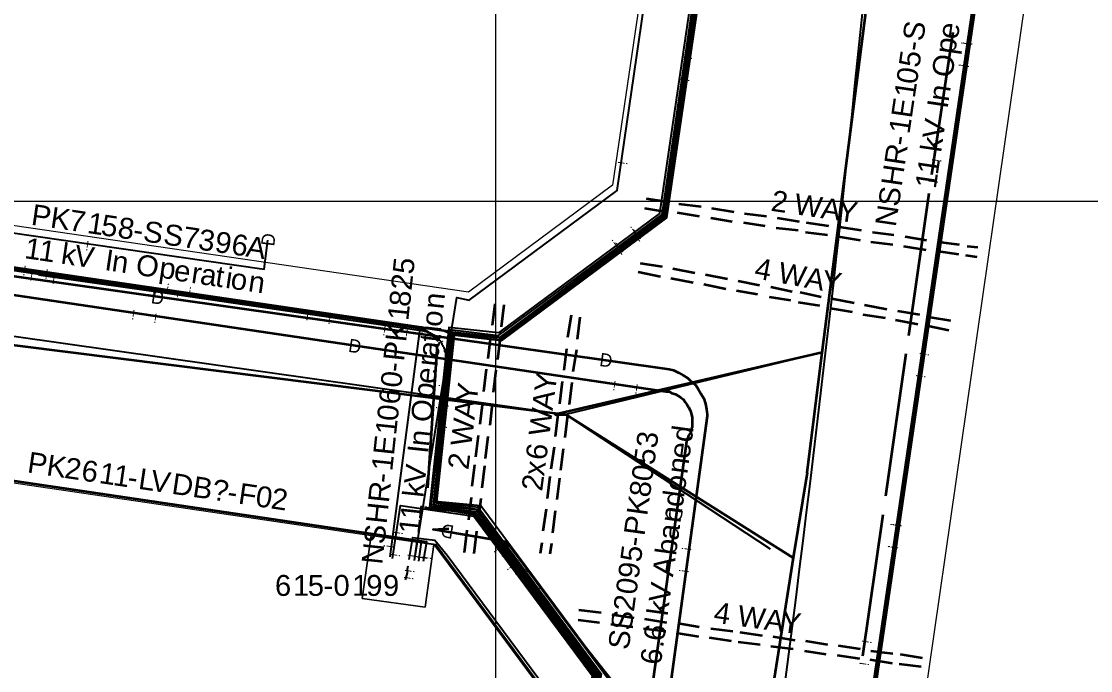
# Model space of a CAD drawing. Header units: inches. Extents: x 0.2 to 23.4, y 0.2 to 16.2.
# Drawn here: x 14.709 to 18.739, y 10.193 to 12.638 of the extents above; entities that cross this region are included whole.
import ezdxf

# ---------------------------------------------------------------- set-up
doc = ezdxf.new("R2010")
doc.units = ezdxf.units.IN
doc.header["$MEASUREMENT"] = 0
doc.layers.add('PDF_Geometry', color=7, linetype='Continuous', true_color=0x4ce600)
doc.layers.add('PDF_Text', color=7, linetype='Continuous')
doc.styles.add('PDF Arial', font='arial.ttf')

msp = doc.modelspace()

# ---------------------------------------------------------------- linework, layer by layer
at = {"layer": 'PDF_Geometry', "lineweight": 25}
for points in [[(17.6539, 15.3912), (17.1406, 11.8982), (16.5172, 11.4349), (16.3439, 11.4549), (16.3006, 11.4715), (15.0972, 11.6449), (12.3604, 12.0515), (11.3637, 12.1981), (11.3237, 12.2015)], [(17.6239, 15.3912), (17.1139, 11.9148), (16.5072, 11.4649), (16.3206, 11.4849), (16.2472, 10.8083), (16.4172, 10.7816), (16.8673, 10.175), (16.8406, 9.9883), (15.6239, 1.7424)], [(15.6272, 1.7424), (16.8473, 9.9883), (16.8706, 10.1783), (16.4206, 10.7849), (16.2539, 10.8116), (16.3239, 11.4782), (16.5072, 11.4549), (17.1239, 11.9115), (17.6339, 15.3912)], [(17.6406, 15.3912), (17.1273, 11.9082), (16.5106, 11.4482), (16.3339, 11.4682), (16.2639, 10.8183), (16.4239, 10.7983), (16.8839, 10.1783), (16.8539, 9.985), (15.6372, 1.7424)], [(17.6439, 15.3912), (17.1339, 11.9048), (16.5139, 11.4449), (16.3372, 11.4615), (16.2706, 10.8249), (16.4272, 10.8016), (16.8873, 10.1816), (16.8606, 9.985), (15.6439, 1.7424)], [(17.6473, 15.3912), (17.1373, 11.9015), (16.5139, 11.4382), (16.3406, 11.4582), (16.2739, 10.8283), (16.4306, 10.8083), (16.8939, 10.1816), (16.8639, 9.985), (15.6472, 1.7424)], [(16.7473, 1.7424), (16.9973, 3.5089), (17.5506, 3.9322), (17.6606, 4.7188), (17.2139, 5.3254), (17.5639, 7.7185), (18.6907, 15.3912)], [(18.694, 15.3912), (17.5706, 7.7185), (17.2173, 5.3254), (17.6673, 4.7188), (17.5573, 3.9288), (17.0039, 3.5055), (16.7506, 1.7424)], [(18.7007, 15.3912), (17.5739, 7.7185), (17.2239, 5.3287), (17.6739, 4.7188), (17.5606, 3.9255), (17.0073, 3.5022), (16.7572, 1.7424)], [(11.3871, 12.4881), (11.3637, 12.2015), (16.3272, 11.4715), (16.2606, 10.8149), (16.4206, 10.7916), (16.8773, 10.1783), (16.8506, 9.9883), (15.6339, 1.7424)], [(12.4138, 12.2748), (12.3804, 12.0415), (15.0972, 11.6382), (16.2072, 11.4749)], [(11.5737, 12.1615), (12.3571, 12.0515), (12.4071, 12.0415), (15.0972, 11.6449), (16.2106, 11.4815), (16.0972, 10.6216)], [(16.2072, 11.4749), (16.2106, 11.4749), (16.2139, 11.4749), (16.2172, 11.4749), (16.2206, 11.4749), (16.2239, 11.4749), (16.2272, 11.4715), (16.2306, 11.4715), (16.2339, 11.4715), (16.2372, 11.4715), (16.2406, 11.4682), (16.2439, 11.4682), (16.2472, 11.4649), (16.2506, 11.4649), (16.2539, 11.4615), (16.2572, 11.4615), (16.2606, 11.4582), (16.2639, 11.4582), (16.2672, 11.4549), (16.2706, 11.4515), (16.2739, 11.4482), (16.2772, 11.4449), (16.2806, 11.4415), (16.2839, 11.4382), (16.2872, 11.4349), (16.2906, 11.4315), (16.2906, 11.4282), (16.2939, 11.4249), (16.2939, 11.4215), (16.2972, 11.4182), (16.2972, 11.4149), (16.3006, 11.4115), (16.3006, 11.4082), (16.3039, 11.4049), (16.3039, 11.4015), (16.3039, 11.3982), (16.3039, 11.3949), (16.3072, 11.3915), (16.3072, 11.3882), (16.3072, 11.3849), (16.3072, 11.3815), (16.3072, 11.3782), (16.3072, 11.3749)], [(16.3072, 11.3749), (16.3072, 11.3649)], [(16.3072, 11.3649), (16.2872, 11.1182), (16.2739, 10.9449), (16.2672, 10.8316), (16.4406, 10.8149), (16.8339, 10.285), (17.1073, 9.9383), (16.7773, 7.4552), (16.5372, 5.7787)], [(16.1072, 10.6149), (16.1372, 10.8149), (16.4139, 10.7749), (16.8606, 10.175), (16.6772, 8.9284), (16.1106, 5.0987), (15.6172, 1.7424)], [(16.1572, 10.5349), (16.1639, 10.5616)]]:
    msp.add_lwpolyline(points, dxfattribs=at)
at = {"layer": 'PDF_Geometry', "color": 7, "lineweight": 18}
for points in [[(16.3939, 11.6182), (12.3804, 12.2048), (12.8504, 15.3912)], [(17.4339, 15.3912), (16.9373, 12.0215), (16.3939, 11.6182)], [(18.6373, 13.7113), (22.1974, 13.1881), (21.6441, 9.3984), (18.0906, 9.9217), (18.6373, 13.7113)], [(16.0272, 10.7016), (15.9939, 10.465), (16.2306, 10.4316), (16.2639, 10.6683), (16.6672, 10.125), (16.4939, 8.9551), (14.2538, 9.0384), (14.5338, 10.9216), (16.0272, 10.7016)], [(16.2639, 10.6683), (16.2306, 10.4316), (15.9939, 10.465), (16.0272, 10.7016), (16.2639, 10.6683)], [(16.2639, 10.6683), (16.2306, 10.4316), (15.9939, 10.465), (16.0272, 10.7016), (16.2639, 10.6683)]]:
    msp.add_lwpolyline(points, dxfattribs=at)
at = {"layer": 'PDF_Geometry', "color": 222, "lineweight": 25, "true_color": 0xe600a9}
for points in [[(16.1906, 10.6083), (16.3506, 11.5982), (16.3972, 11.5882), (16.9539, 12.0015), (17.3939, 15.0179), (17.4506, 15.3912)], [(11.4371, 12.4248), (11.4237, 12.3115), (15.6239, 11.7048), (15.6372, 11.8148)], [(16.2239, 10.6049), (16.2372, 10.6783), (11.3237, 11.4049)], [(16.2072, 10.6049), (16.2172, 10.6783), (11.3237, 11.4015)], [(16.1706, 10.6116), (16.1839, 10.6949), (16.2672, 10.6849), (16.3139, 10.6283), (16.6839, 10.1283), (16.5106, 8.9551), (16.3172, 7.6419), (16.2106, 6.9319), (16.0539, 6.9286)], [(16.1906, 10.6083), (16.2006, 10.6783), (16.2706, 10.6683), (16.6739, 10.125), (16.4006, 8.2751), (16.0706, 8.2885)], [(16.1639, 10.5616), (16.1639, 10.5749), (16.1672, 10.5883)]]:
    msp.add_lwpolyline(points, dxfattribs=at)
at = {"layer": 'PDF_Geometry', "color": 8, "lineweight": 35, "true_color": 0x828282}
for points in [[(17.6706, 10.9382), (17.7273, 11.3915), (18.2406, 15.3912)], [(11.3237, 11.8582), (12.0671, 11.7482), (16.7606, 11.1582)], [(17.7273, 11.3915), (16.7206, 11.1582), (16.7606, 11.1582)], [(16.7606, 11.1582), (17.6173, 10.6183)], [(17.6706, 10.9382), (17.6173, 10.6183), (16.7572, 5.1554), (16.6872, 4.7254), (16.6539, 4.5188)]]:
    msp.add_lwpolyline(points, dxfattribs=at)
at = {"layer": 'PDF_Geometry', "color": 8, "lineweight": 9, "true_color": 0x6e6e6e}
for points in [[(16.4972, 2.3623), (16.4972, 14.7713)], [(11.8704, 11.9615), (22.8041, 11.9615)]]:
    msp.add_lwpolyline(points, dxfattribs=at)
at = {"layer": 'PDF_Geometry', "lineweight": 35}
for points in [[(18.1406, 12.0615), (18.2206, 12.5981)], [(18.054, 11.4549), (18.1306, 11.9915)], [(17.0406, 11.7282), (17.1239, 11.7148)], [(17.0339, 11.6948), (17.1173, 11.6782)], [(17.1639, 11.7082), (17.2473, 11.6915)], [(14.7738, 11.6848), (15.3105, 11.6082)], [(17.1573, 11.6715), (17.2406, 11.6549)], [(17.2806, 11.6482), (17.3639, 11.6315)], [(17.2873, 11.6848), (17.3706, 11.6682)], [(17.4106, 11.6615), (17.4906, 11.6449)], [(17.4039, 11.6249), (17.4839, 11.6115)], [(17.5339, 11.6382), (17.6139, 11.6215)], [(17.6439, 11.6182), (17.7239, 11.6015)], [(15.3805, 11.5982), (15.9172, 11.5249)], [(17.5273, 11.6015), (17.6073, 11.5882)], [(17.6373, 11.5815), (17.7173, 11.5682)], [(17.764, 11.5949), (17.8473, 11.5782)], [(17.8873, 11.5715), (17.9706, 11.5549)], [(16.7806, 11.5315), (16.7672, 11.4482)], [(17.7573, 11.5582), (17.8406, 11.5449)], [(17.8806, 11.5349), (17.964, 11.5215)], [(18.0106, 11.5482), (18.094, 11.5349)], [(15.9839, 11.5149), (16.2006, 11.4849)], [(16.8139, 11.5249), (16.8039, 11.4415)], [(18.004, 11.5149), (18.0873, 11.4982)], [(18.1273, 11.4915), (18.204, 11.4749)], [(18.134, 11.5249), (18.2106, 11.5115)], [(16.2006, 11.4849), (16.2039, 11.4815), (16.2072, 11.4815), (16.2106, 11.4815), (16.2139, 11.4815), (16.2172, 11.4782), (16.2206, 11.4782), (16.2239, 11.4782), (16.2272, 11.4749), (16.2306, 11.4749), (16.2339, 11.4715), (16.2372, 11.4715), (16.2406, 11.4682), (16.2439, 11.4682), (16.2472, 11.4649), (16.2506, 11.4615), (16.2539, 11.4615), (16.2572, 11.4582), (16.2606, 11.4549), (16.2639, 11.4515), (16.2672, 11.4482), (16.2706, 11.4449), (16.2739, 11.4415), (16.2772, 11.4382), (16.2806, 11.4349)], [(16.2406, 10.8816), (16.2772, 11.4215)], [(16.7639, 11.4049), (16.7539, 11.3249)], [(16.8006, 11.4015), (16.7873, 11.3182)], [(17.9673, 10.8516), (18.044, 11.3882)], [(16.7473, 11.2816), (16.7372, 11.1982)], [(16.7839, 11.2782), (16.7739, 11.1949)], [(16.7306, 11.1582), (16.7206, 11.0749)], [(16.7672, 11.1549), (16.7572, 11.0716)], [(16.7172, 11.0349), (16.7039, 10.9516)], [(16.7506, 11.0282), (16.7406, 10.9482)], [(16.7006, 10.9249), (16.6906, 10.8416)], [(16.7372, 10.9182), (16.7272, 10.8383)], [(16.6272, 10.5083), (16.4239, 10.7849), (16.2339, 10.8049), (16.2339, 10.8116)], [(16.6872, 10.8016), (16.6739, 10.7183)], [(16.7206, 10.7949), (16.7106, 10.7116)], [(17.8806, 10.2483), (17.9573, 10.7816)], [(16.6706, 10.6749), (16.6639, 10.6349)], [(16.7072, 10.6716), (16.7006, 10.6316)], [(16.8439, 9.9817), (16.8739, 10.1783), (16.6706, 10.4516)], [(16.8106, 10.4216), (16.8939, 10.4116)], [(16.9339, 10.405), (17.0173, 10.3916)], [(16.8073, 10.385), (16.8873, 10.375)], [(16.9306, 10.3683), (17.0139, 10.3583)], [(17.0573, 10.3883), (17.1406, 10.375)], [(17.1839, 10.3716), (17.2639, 10.3583)], [(17.0539, 10.3516), (17.1373, 10.3416)], [(17.1773, 10.335), (17.2606, 10.3216)], [(17.3006, 10.3183), (17.3839, 10.305)], [(17.3073, 10.3516), (17.3906, 10.3416)], [(17.4173, 10.3383), (17.5006, 10.325)], [(17.5406, 10.3216), (17.6239, 10.3083)], [(17.4106, 10.3016), (17.4939, 10.2916)], [(17.5339, 10.285), (17.6173, 10.275)], [(17.664, 10.305), (17.7473, 10.2916)], [(17.7873, 10.2883), (17.8706, 10.275)], [(17.6606, 10.2683), (17.7406, 10.255)], [(17.784, 10.2516), (17.8673, 10.2383)], [(17.9106, 10.2683), (17.994, 10.2583)], [(18.0206, 10.255), (18.104, 10.2416)], [(17.9073, 10.235), (17.9906, 10.2216)], [(18.0173, 10.2183), (18.1006, 10.2083)]]:
    msp.add_lwpolyline(points, dxfattribs=at)
at = {"layer": 'PDF_Geometry', "color": 1, "lineweight": 35, "true_color": 0xe60000}
for points in [[(11.5704, 12.0715), (11.5304, 12.0748), (17.1373, 11.2449), (17.1506, 11.2449), (17.1606, 11.2382), (17.1739, 11.2349), (17.1839, 11.2282), (17.1939, 11.2216), (17.2039, 11.2149), (17.2106, 11.2049), (17.2173, 11.1949), (17.2239, 11.1849), (17.2306, 11.1716), (17.2339, 11.1616), (17.2373, 11.1482), (17.2373, 11.1382), (17.2373, 11.1249), (17.2373, 11.1116), (17.2339, 11.1016), (17.2306, 11.0882), (17.2239, 11.0782), (17.2206, 11.0682), (17.2173, 11.0649), (17.0773, 10.0717)], [(12.4338, 12.0015), (14.4505, 11.7115), (17.1506, 11.3282), (17.1673, 11.3249), (17.1873, 11.3149), (17.2039, 11.3049), (17.2206, 11.2949), (17.2339, 11.2816), (17.2506, 11.2682), (17.2606, 11.2516), (17.2706, 11.2349), (17.2806, 11.2182), (17.2873, 11.1982), (17.2906, 11.1782), (17.2939, 11.1582), (17.2939, 11.1516), (16.7873, 7.4552), (16.5506, 5.7787)], [(17.0073, 10.0483), (16.5539, 10.6583), (16.5472, 10.6649), (16.5439, 10.6683), (16.5406, 10.6716), (16.5339, 10.6783), (16.2606, 10.7249), (16.3206, 10.7283)]]:
    msp.add_lwpolyline(points, dxfattribs=at)
at = {"layer": 'PDF_Geometry', "color": 211, "lineweight": 35, "true_color": 0xf4b3fc}
for points in [[(17.0639, 11.9715), (17.1473, 11.9582)], [(17.0573, 11.9348), (17.1406, 11.9215)], [(17.1873, 11.9515), (17.2706, 11.9415)], [(17.3106, 11.9348), (17.3939, 11.9215)], [(17.1806, 11.9182), (17.2639, 11.9048)], [(17.3073, 11.8982), (17.3873, 11.8848)], [(17.4339, 11.9148), (17.5173, 11.9048)], [(17.5573, 11.8982), (17.6406, 11.8848)], [(17.4306, 11.8815), (17.5106, 11.8682)], [(17.5539, 11.8615), (17.6373, 11.8515)], [(17.6673, 11.8815), (17.7506, 11.8682)], [(17.7906, 11.8648), (17.874, 11.8515)], [(17.664, 11.8448), (17.7473, 11.8348)], [(17.7873, 11.8282), (17.8706, 11.8148)], [(17.9173, 11.8448), (17.9973, 11.8348)], [(18.0406, 11.8282), (18.1206, 11.8148)], [(17.9106, 11.8082), (17.994, 11.7982)], [(18.034, 11.7915), (18.1173, 11.7782)], [(18.1573, 11.7748), (18.2406, 11.7615)], [(18.164, 11.8082), (18.244, 11.7982)], [(18.274, 11.7915), (18.314, 11.7882)], [(18.2673, 11.7582), (18.3106, 11.7515)], [(16.4939, 11.5749), (16.4839, 11.4949)], [(16.5272, 11.5715), (16.5172, 11.4882)], [(16.4772, 11.4515), (16.4672, 11.3682)], [(16.5139, 11.4482), (16.5039, 11.3649)], [(16.4606, 11.3282), (16.4506, 11.2449)], [(16.4972, 11.3249), (16.4872, 11.2416)], [(16.4472, 11.2049), (16.4372, 11.1216)], [(16.4839, 11.1982), (16.4739, 11.1182)], [(16.4306, 11.0782), (16.4206, 10.9982)], [(16.4672, 11.0749), (16.4572, 10.9916)], [(16.4172, 10.9682), (16.4072, 10.8883)], [(16.4539, 10.9649), (16.4439, 10.8816)], [(16.4039, 10.8449), (16.3939, 10.7616)], [(16.4406, 10.8416), (16.4306, 10.7583)], [(16.3872, 10.7216), (16.3772, 10.6383)], [(16.4239, 10.7183), (16.4139, 10.6349)]]:
    msp.add_lwpolyline(points, dxfattribs=at)
at = {"layer": 'PDF_Geometry', "color": 7, "lineweight": 25}
for points in [[(11.3237, 11.9148), (13.5371, 11.6149), (16.7606, 11.1582)], [(17.7273, 11.3915), (16.7606, 11.1582)], [(16.7606, 11.1582), (17.5306, 10.6516)]]:
    msp.add_lwpolyline(points, dxfattribs=at)
at = {"layer": 'PDF_Geometry', "color": 8, "lineweight": 18, "true_color": 0x828282}
msp.add_lwpolyline([(15.9939, 10.465), (16.0272, 10.7016), (16.2639, 10.6683), (16.2306, 10.4316), (15.9939, 10.465)], dxfattribs=at)
at = {"layer": 'PDF_Geometry', "color": 7, "lineweight": 25}
msp.add_arc((-74.8281, 22.0997), 93.1857, 347.397572, 355.877628, dxfattribs=at)

# ---------------------------------------------------------------- texts
at = {"layer": 'PDF_Text', "attachment_point": 7, "style": 'PDF Arial'}
for s, insert, char_height, rotation in [('\\W1.002574;\\Q-0.00199;S', (18.1088, 12.5606), 0.078734, 81.599), ('\\W1.001205;\\Q-0.00199;e', (18.2394, 12.5677), 0.078734, 81.599), ('\\W1.001469;\\Q-0.00199;p', (18.2515, 12.5085), 0.078734, 81.599), ('\\W1.000575;\\Q-0.00199;-', (18.1019, 12.5231), 0.078734, 81.599), ('\\W0.836953;\\Q-0.00193;!', (18.2523, 12.5629), 0.035788, 261.699), ('\\W0.836953;\\Q-0.00193;!', (18.259, 12.5629), 0.035788, 261.699), ('\\W0.836953;\\Q-0.00208;!', (17.2356, 12.4933), 0.035788, 81.599), ('\\W1.001554;\\Q-0.00199;5', (18.0941, 12.4613), 0.078734, 81.599), ('\\W1.000360;\\Q-0.00199;O', (18.2182, 12.4239), 0.078734, 81.599), ('\\W1.001712;\\Q-0.00199;0', (18.0849, 12.3986), 0.078734, 81.599), ('\\W0.836953;\\Q-0.00193;!', (18.2423, 12.4796), 0.035788, 261.699), ('\\W0.836953;\\Q-0.00193;!', (18.2456, 12.4796), 0.035788, 261.699), ('\\W0.836953;\\Q-0.00208;!', (17.2256, 12.41), 0.035788, 81.599), ('\\W1.000949;\\Q-0.00199;1', (18.0759, 12.3468), 0.078734, 81.599), ('\\W1.001151;\\Q-0.00199;n', (18.2035, 12.3337), 0.078734, 81.599), ('\\W1.000333;\\Q-0.00199;E', (18.0647, 12.271), 0.078734, 81.599), ('\\W1.002522;\\Q-0.00199;I', (18.1996, 12.307), 0.078734, 81.599), ('\\W1.000949;\\Q-0.00199;1', (18.0559, 12.2116), 0.078734, 81.599), ('\\W1.000803;\\Q-0.00199;V', (18.1826, 12.1918), 0.078734, 81.599), ('\\W1.002628;\\Q-0.00199;R', (18.0384, 12.093), 0.078734, 81.599), ('\\W1.000575;\\Q-0.00199;-', (18.0493, 12.167), 0.078734, 81.599), ('\\W1.000455;\\Q-0.00199;k', (18.1753, 12.1425), 0.078734, 81.599), ('\\W1.000571;\\Q-0.00199;H', (18.0267, 12.014), 0.078734, 81.599), ('\\W1.000949;\\Q-0.00199;1', (18.1628, 12.0581), 0.078734, 81.599), ('\\W0.836953;\\Q-0.00193;!', (18.1756, 12.1067), 0.035788, 81.699), ('\\W1.000949;\\Q-0.00199;1', (18.1551, 12.0054), 0.078734, 81.599), ('\\W1.002574;\\Q-0.00199;S', (18.0168, 11.9374), 0.078734, 81.599), ('\\W0.836953;\\Q-0.00193;!', (18.1623, 12.0267), 0.035788, 81.699), ('\\W1.001005;\\Q0.00198;2', (17.531, 11.9255), 0.078743, 351.701), ('\\W1.000632;\\Q0.00198;W', (17.6181, 11.9128), 0.078743, 351.701), ('\\W1.003087;\\Q0.00198;A', (17.7189, 11.8981), 0.078743, 351.701), ('\\W1.001708;\\Q0.00199;P', (14.7425, 11.873), 0.078743, 351.601), ('\\W1.000895;\\Q0.00199;K', (14.8147, 11.8624), 0.078743, 351.601), ('\\W1.000852;\\Q0.00198;Y', (17.782, 11.8888), 0.078743, 351.701), ('\\W1.001090;\\Q-0.00199;N', (18.0042, 11.8619), 0.078734, 81.599), ('\\W1.002074;\\Q0.00199;7', (14.8844, 11.8521), 0.078743, 351.601), ('\\W1.000949;\\Q0.00199;1', (14.9537, 11.8419), 0.078743, 351.601), ('\\W1.001554;\\Q0.00199;5', (15.0055, 11.8328), 0.078743, 351.601), ('\\W1.001422;\\Q0.00199;8', (15.0681, 11.8236), 0.078743, 351.601), ('\\W1.000575;\\Q0.00199;-', (15.1267, 11.8163), 0.078743, 351.601), ('\\W1.002574;\\Q0.00199;S', (15.1642, 11.8094), 0.078743, 351.601), ('\\W1.002574;\\Q0.00199;S', (15.24, 11.7982), 0.078743, 351.601), ('\\W1.002074;\\Q0.00199;7', (15.313, 11.7888), 0.078743, 351.601), ('\\W1.001289;\\Q0.00199;3', (15.3716, 11.7787), 0.078743, 351.601), ('\\W0.836953;\\Q-0.00655;!', (17.0099, 11.8684), 0.035791, 216.6968), ('\\W0.836953;\\Q-0.00655;!', (17.0199, 11.8584), 0.035791, 216.6968), ('\\W0.836953;\\Q-0.00655;!', (17.0232, 11.8551), 0.035791, 216.6968), ('\\W0.836953;\\Q-0.00655;!', (17.0265, 11.8518), 0.035791, 216.6968), ('\\W1.000949;\\Q0.00199;1', (14.7177, 11.7471), 0.078743, 351.601), ('\\W1.000949;\\Q0.00199;1', (14.7705, 11.7393), 0.078743, 351.601), ('\\W1.000870;\\Q0.00199;9', (15.4342, 11.7696), 0.078743, 351.601), ('\\W0.998941;\\Q0.00199;6', (15.4964, 11.7604), 0.078743, 351.601), ('\\W1.003087;\\Q0.00199;A', (15.5517, 11.7536), 0.078743, 351.601), ('\\W0.836953;\\Q-0.00655;!', (16.9399, 11.8184), 0.035791, 216.6968), ('\\W0.836953;\\Q-0.00655;!', (17.0232, 11.8418), 0.035791, 216.6968), ('\\W1.000455;\\Q0.00199;k', (14.8549, 11.7268), 0.078743, 351.601), ('\\W1.000803;\\Q0.00199;V', (14.9042, 11.7196), 0.078743, 351.601), ('\\W1.002522;\\Q0.00199;I', (15.0194, 11.7025), 0.078743, 351.601), ('\\W0.836953;\\Q-0.00655;!', (16.9532, 11.8084), 0.035791, 216.6968), ('\\W0.836953;\\Q-0.00655;!', (16.9565, 11.8051), 0.035791, 216.6968), ('\\W0.836953;\\Q-0.00655;!', (16.9565, 11.7918), 0.035791, 216.6968), ('\\W0.836953;\\Q-0.00655;!', (16.9599, 11.8018), 0.035791, 216.6968), ('\\W1.001151;\\Q0.00199;n', (15.0461, 11.6986), 0.078743, 351.601), ('\\W1.000360;\\Q0.00199;O', (15.1363, 11.6839), 0.078743, 351.601), ('\\W1.001469;\\Q0.00199;p', (15.221, 11.6507), 0.078743, 351.601), ('\\W1.001554;\\Q-0.00145;5', (16.1871, 11.6835), 0.078734, 83.8993), ('\\W1.000981;\\Q0.00252;4', (17.4683, 11.6718), 0.078743, 349.5012), ('\\W1.000632;\\Q0.00252;W', (17.5567, 11.6554), 0.078743, 349.5012), ('\\W0.836953;\\Q0.00193;!', (14.7124, 11.6832), 0.035792, 351.701), ('\\W0.836953;\\Q0.00190;!', (14.739, 11.6631), 0.035792, 352.001), ('\\W0.836953;\\Q0.00193;!', (14.7957, 11.6699), 0.035792, 351.701), ('\\W1.001205;\\Q0.00199;e', (15.2801, 11.6627), 0.078743, 351.601), ('\\W1.001496;\\Q0.00199;r', (15.346, 11.6543), 0.078743, 351.601), ('\\W1.000182;\\Q0.00199;a', (15.379, 11.6481), 0.078743, 351.601), ('\\W0.998143;\\Q0.00199;t', (15.4364, 11.6402), 0.078743, 351.601), ('\\W0.998236;\\Q0.00199;i', (15.4748, 11.6353), 0.078743, 351.601), ('\\W1.001058;\\Q0.00199;o', (15.4941, 11.6312), 0.078743, 351.601), ('\\W1.003087;\\Q0.00252;A', (17.6568, 11.6368), 0.078743, 349.5012), ('\\W1.000852;\\Q0.00252;Y', (17.7195, 11.6252), 0.078743, 349.5012), ('\\W0.836953;\\Q0.00190;!', (14.8224, 11.6498), 0.035792, 352.001), ('\\W0.836953;\\Q0.00208;!', (15.2687, 11.6498), 0.035792, 171.601), ('\\W1.001151;\\Q0.00199;n', (15.5605, 11.6227), 0.078743, 351.601), ('\\W1.001005;\\Q-0.00145;2', (16.1792, 11.6227), 0.078734, 83.8993), ('\\W0.938546;\\Q0.00195;D', (15.1955, 11.5774), 0.050109, 352.001), ('\\W0.836953;\\Q0.00193;!', (15.2057, 11.5999), 0.035792, 351.701), ('\\W0.836953;\\Q0.00193;!', (15.2891, 11.5899), 0.035792, 351.701), ('\\W0.836953;\\Q0.00208;!', (15.352, 11.6365), 0.035792, 171.601), ('\\W1.001422;\\Q-0.00145;8', (16.174, 11.5608), 0.078734, 83.8993), ('\\W1.001151;\\Q-0.00145;n', (16.2998, 11.552), 0.078734, 83.8993), ('\\W0.836953;\\Q0.00193;!', (15.1224, 11.5165), 0.035792, 351.701), ('\\W0.836953;\\Q0.00193;!', (15.2057, 11.5032), 0.035792, 351.701), ('\\W0.836953;\\Q0.00193;!', (15.7791, 11.5132), 0.035792, 351.701), ('\\W0.836953;\\Q0.00193;!', (15.8624, 11.4999), 0.035792, 351.701), ('\\W1.000949;\\Q-0.00145;1', (16.167, 11.5087), 0.078734, 83.8993), ('\\W1.001058;\\Q-0.00145;o', (16.2939, 11.4853), 0.078734, 83.8993), ('\\W0.836953;\\Q0.00190;!', (16.0691, 11.4565), 0.035792, 352.001), ('\\W1.000895;\\Q-0.00145;K', (16.1585, 11.4286), 0.078734, 83.8993), ('\\W0.998236;\\Q-0.00145;i', (16.2906, 11.4659), 0.078734, 83.8993), ('\\W0.836953;\\Q0.00190;!', (16.1524, 11.4431), 0.035792, 352.001), ('\\W0.836953;\\Q0.00284;!', (16.2093, 11.4507), 0.035792, 347.5014), ('\\W0.998142;\\Q-0.00145;t', (16.2872, 11.4274), 0.078734, 83.8993), ('\\W0.938546;\\Q0.00200;D', (15.9389, 11.3942), 0.050109, 351.701), ('\\W1.001708;\\Q-0.00145;P', (16.1507, 11.3561), 0.078734, 83.8993), ('\\W1.000182;\\Q-0.00145;a', (16.2816, 11.3697), 0.078734, 83.8993), ('\\W0.836953;\\Q0.00599;!', (16.2647, 11.4215), 0.035789, 300.303), ('\\W1.001496;\\Q-0.00145;r', (16.2767, 11.3365), 0.078734, 83.8993), ('\\W0.938546;\\Q0.00195;D', (16.8855, 11.3408), 0.050109, 352.001), ('\\W0.836953;\\Q-0.00208;!', (18.1289, 11.3767), 0.035788, 81.599), ('\\W1.000575;\\Q-0.00145;-', (16.1463, 11.3147), 0.078734, 83.8993), ('\\W1.001205;\\Q-0.00145;e', (16.271, 11.2703), 0.078734, 83.8993), ('\\W1.001712;\\Q-0.00145;0', (16.1414, 11.256), 0.078734, 83.8993), ('\\W1.000852;\\Q-0.00181;Y', (16.7197, 11.2371), 0.078734, 82.5991), ('\\W0.836953;\\Q0.00193;!', (16.9358, 11.2499), 0.035792, 351.701), ('\\W0.836953;\\Q-0.00208;!', (18.1156, 11.2934), 0.035788, 81.599), ('\\W0.998941;\\Q-0.00145;6', (16.1346, 11.1926), 0.078734, 83.8993), ('\\W1.001469;\\Q-0.00145;p', (16.2854, 11.2117), 0.078734, 83.8993), ('\\W0.836953;\\Q-0.00151;!', (16.2818, 11.2731), 0.035788, 263.9992), ('\\W1.000852;\\Q-0.00170;Y', (16.4244, 11.1991), 0.078734, 82.9992), ('\\W0.836953;\\Q0.00193;!', (17.0191, 11.2366), 0.035792, 351.701), ('\\W1.000360;\\Q-0.00145;O', (16.2556, 11.1258), 0.078734, 83.8993), ('\\W1.003087;\\Q-0.00170;A', (16.4166, 11.1357), 0.078734, 82.9992), ('\\W1.003087;\\Q-0.00181;A', (16.711, 11.1705), 0.078734, 82.5991), ('\\W1.001712;\\Q-0.00145;0', (16.1279, 11.1301), 0.078734, 83.8993), ('\\W0.836953;\\Q-0.00151;!', (16.2718, 11.1897), 0.035788, 263.9992), ('\\W0.836953;\\Q-0.00136;!', (16.3193, 11.1834), 0.035788, 83.8993), ('\\W1.000632;\\Q-0.00181;W', (16.6984, 11.0728), 0.078734, 82.5991), ('\\W1.000949;\\Q-0.00145;1', (16.121, 11.0779), 0.078734, 83.8993), ('\\W1.000632;\\Q-0.00170;W', (16.4042, 11.0347), 0.078734, 82.9992), ('\\W1.001151;\\Q-0.00145;n', (16.2445, 11.0351), 0.078734, 83.8993), ('\\W0.836953;\\Q-0.00136;!', (16.3127, 11.1034), 0.035788, 83.8993), ('\\W1.001289;\\Q-0.00187;3', (17.1041, 11.0277), 0.078734, 82.0991), ('\\W1.000382;\\Q-0.00187;d', (17.236, 11.0498), 0.078734, 82.0991), ('\\W1.000333;\\Q-0.00145;E', (16.1129, 11.0018), 0.078734, 83.8993), ('\\W0.998941;\\Q-0.00181;6', (16.688, 10.9829), 0.078734, 82.5991), ('\\W1.001205;\\Q-0.00187;e', (17.2274, 10.9873), 0.078734, 82.0991), ('\\W1.001708;\\Q0.00199;P', (14.7281, 10.9402), 0.078743, 351.601), ('\\W1.000895;\\Q0.00199;K', (14.8002, 10.9295), 0.078743, 351.601), ('\\W1.002522;\\Q-0.00145;I', (16.2416, 11.0082), 0.078734, 83.8993), ('\\W1.001005;\\Q-0.00170;2', (16.3935, 10.9473), 0.078734, 82.9992), ('\\W1.001554;\\Q-0.00187;5', (17.0953, 10.9649), 0.078734, 82.0991), ('\\W1.001005;\\Q0.00199;2', (14.868, 10.9195), 0.078743, 351.601), ('\\W0.998941;\\Q0.00199;6', (14.9313, 10.9088), 0.078743, 351.601), ('\\W1.000949;\\Q0.00199;1', (14.9986, 10.9002), 0.078743, 351.601), ('\\W1.000949;\\Q0.00199;1', (15.0513, 10.8924), 0.078743, 351.601), ('\\W1.000949;\\Q-0.00145;1', (16.1065, 10.9421), 0.078734, 83.8993), ('\\W1.000803;\\Q-0.00145;V', (16.2293, 10.8925), 0.078734, 83.8993), ('\\W1.001529;\\Q-0.00181;x', (16.679, 10.9236), 0.078734, 82.5991), ('\\W1.001712;\\Q-0.00187;0', (17.0866, 10.9022), 0.078734, 82.0991), ('\\W1.001151;\\Q-0.00187;n', (17.2183, 10.9313), 0.078734, 82.0991), ('\\W1.001329;\\Q0.00199;L', (15.1464, 10.8784), 0.078743, 351.601), ('\\W1.000803;\\Q0.00199;V', (15.1917, 10.8717), 0.078743, 351.601), ('\\W1.000895;\\Q0.00199;D', (15.2721, 10.8598), 0.078743, 351.601), ('\\W1.000154;\\Q0.00199;B', (15.3508, 10.8482), 0.078743, 351.601), ('\\W1.000575;\\Q-0.00145;-', (16.1017, 10.8972), 0.078734, 83.8993), ('\\W1.001005;\\Q-0.00181;2', (16.6716, 10.8665), 0.078734, 82.5991), ('\\W1.001058;\\Q-0.00187;o', (17.2104, 10.8648), 0.078734, 82.0991), ('\\W1.000575;\\Q0.00199;-', (15.1056, 10.8844), 0.078743, 351.601), ('\\W1.000455;\\Q0.00199;?', (15.4235, 10.8375), 0.078743, 351.601), ('\\W1.000927;\\Q0.00199;F', (15.5232, 10.8228), 0.078743, 351.601), ('\\W1.001712;\\Q0.00199;0', (15.5879, 10.8119), 0.078743, 351.601), ('\\W1.002628;\\Q-0.00145;R', (16.0937, 10.8228), 0.078734, 83.8993), ('\\W1.000455;\\Q-0.00145;k', (16.224, 10.8429), 0.078734, 83.8993), ('\\W1.001422;\\Q-0.00187;8', (17.0784, 10.8426), 0.078734, 82.0991), ('\\W1.000575;\\Q0.00199;-', (15.4815, 10.8289), 0.078743, 351.601), ('\\W1.001005;\\Q0.00199;2', (15.6461, 10.8046), 0.078743, 351.601), ('\\W1.000895;\\Q-0.00187;K', (17.0674, 10.7738), 0.078734, 82.0991), ('\\W1.000382;\\Q-0.00187;d', (17.2021, 10.8055), 0.078734, 82.0991), ('\\W1.000571;\\Q-0.00145;H', (16.0852, 10.7434), 0.078734, 83.8993), ('\\W1.000949;\\Q-0.00145;1', (16.2149, 10.7581), 0.078734, 83.8993), ('\\W1.001151;\\Q-0.00187;n', (17.1926, 10.7464), 0.078734, 82.0991), ('\\W0.938546;\\Q-0.00197;D', (17.1532, 10.8066), 0.050103, 261.899), ('\\W1.000949;\\Q-0.00145;1', (16.2092, 10.7051), 0.078734, 83.8993), ('\\W1.001708;\\Q-0.00187;P', (17.057, 10.6983), 0.078734, 82.0991), ('\\W1.002574;\\Q-0.00145;S', (16.0784, 10.6665), 0.078734, 83.8993), ('\\W0.938546;\\Q0.00232;D', (16.3422, 10.7383), 0.050109, 169.7012), ('\\W1.000182;\\Q-0.00187;a', (17.1847, 10.6803), 0.078734, 82.0991), ('\\W0.836953;\\Q-0.00193;!', (17.9856, 10.7497), 0.035788, 261.699), ('\\W0.836953;\\Q-0.00193;!', (17.9923, 10.7497), 0.035788, 261.699), ('\\W0.836953;\\Q-0.00196;!', (16.1455, 10.7035), 0.035788, 81.499), ('\\W1.000575;\\Q-0.00187;-', (17.0512, 10.657), 0.078734, 82.0991), ('\\W1.000382;\\Q-0.00187;b', (17.1769, 10.624), 0.078734, 82.0991), ('\\W1.001090;\\Q-0.00145;N', (16.0689, 10.5906), 0.078734, 83.8993), ('\\W0.836953;\\Q-0.00185;!', (16.0754, 10.6698), 0.035788, 262.3991), ('\\W0.836953;\\Q0.00655;!', (16.487, 10.6442), 0.03579, 306.7033), ('\\W0.836953;\\Q0.00655;!', (16.517, 10.6276), 0.03579, 306.7033), ('\\W0.836953;\\Q0.00655;!', (16.527, 10.6242), 0.03579, 306.7033), ('\\W1.001554;\\Q-0.00187;5', (17.0445, 10.5985), 0.078734, 82.0991), ('\\W0.836953;\\Q-0.00184;!', (17.1988, 10.6597), 0.035788, 262.299), ('\\W0.836953;\\Q-0.00193;!', (17.9756, 10.6664), 0.035788, 261.699), ('\\W0.836953;\\Q-0.00193;!', (17.979, 10.6664), 0.035788, 261.699), ('\\W0.836953;\\Q-0.00196;!', (16.1355, 10.6201), 0.035788, 81.499), ('\\W0.836953;\\Q0.00655;!', (16.537, 10.6176), 0.03579, 306.7033), ('\\W1.000870;\\Q-0.00187;9', (17.0358, 10.5358), 0.078734, 82.0991), ('\\W1.003087;\\Q-0.00187;A', (17.1646, 10.5443), 0.078734, 82.0991), ('\\W0.836953;\\Q0.00655;!', (16.537, 10.5776), 0.03579, 306.7033), ('\\W0.836953;\\Q0.00655;!', (16.567, 10.5609), 0.03579, 306.7033), ('\\W0.836953;\\Q0.00655;!', (16.577, 10.5576), 0.03579, 306.7033), ('\\W0.836953;\\Q0.00642;!', (16.6175, 10.5656), 0.035789, 126.6032), ('\\W0.836953;\\Q0.00655;!', (16.587, 10.5509), 0.03579, 306.7033), ('\\W0.836953;\\Q-0.00184;!', (17.1888, 10.5764), 0.035788, 262.299), ('\\W0.836953;\\Q-0.00193;!', (16.1856, 10.5335), 0.035788, 81.699), ('\\W1.001712;\\Q-0.00187;0', (17.0275, 10.4763), 0.078734, 82.0991), ('\\W1.000803;\\Q-0.00187;V', (17.1509, 10.4459), 0.078734, 82.0991), ('\\W0.836953;\\Q0.00642;!', (16.6675, 10.499), 0.035789, 126.6032), ('\\W1.001005;\\Q-0.00187;2', (17.0173, 10.4125), 0.078734, 82.0991), ('\\W1.000455;\\Q-0.00187;k', (17.1441, 10.3965), 0.078734, 82.0991), ('\\W1.000981;\\Q0.00179;4', (17.3153, 10.3745), 0.078743, 352.2009), ('\\W1.000632;\\Q0.00179;W', (17.4044, 10.3623), 0.078743, 352.2009), ('\\W1.002574;\\Q-0.00187;S', (17.0088, 10.3414), 0.078734, 82.0991), ('\\W1.003087;\\Q0.00179;A', (17.5053, 10.3485), 0.078743, 352.2009), ('\\W1.000852;\\Q0.00179;Y', (17.5685, 10.3398), 0.078743, 352.2009), ('\\W0.998941;\\Q-0.00187;6', (17.1321, 10.3008), 0.078734, 82.0991), ('\\W1.002574;\\Q-0.00187;S', (16.9987, 10.2687), 0.078734, 82.0991), ('\\W0.998831;\\Q-0.00187;.', (17.1275, 10.2771), 0.078734, 82.0991), ('\\W0.836953;\\Q-0.00193;!', (17.9123, 10.2935), 0.035788, 81.699), ('\\W0.998941;\\Q-0.00187;6', (17.1198, 10.2117), 0.078734, 82.0991), ('\\W0.836953;\\Q-0.00193;!', (17.9023, 10.2102), 0.035788, 81.699)]:
    msp.add_mtext(s, dxfattribs=dict(at, insert=insert, char_height=char_height, rotation=rotation))
at = {"layer": 'PDF_Text', "color": 222, "true_color": 0xe600a9, "attachment_point": 7, "style": 'PDF Arial'}
for s, insert, char_height, rotation in [('\\W0.836953;\\Q-0.00208;!', (16.9922, 12.0967), 0.035788, 81.599), ('\\W0.836953;\\Q0.00192;!', (14.9491, 11.7765), 0.035792, 351.801), ('\\W0.938546;\\Q-0.00162;D', (15.6616, 11.7898), 0.050103, 82.9992), ('\\W0.836953;\\Q-0.00201;!', (16.1988, 10.6168), 0.035788, 80.999), ('\\W0.836953;\\Q-0.00219;!', (16.2187, 10.6135), 0.035788, 80.599), ('\\W0.836953;\\Q-0.00193;!', (16.2189, 10.6135), 0.035788, 81.699), ('\\W0.836953;\\Q-0.00190;!', (16.2356, 10.6101), 0.035788, 81.9991), ('\\W0.836953;\\Q-0.00192;!', (16.2522, 10.6101), 0.035788, 81.7991), ('\\W0.836953;\\Q-0.00193;!', (16.1889, 10.5601), 0.035788, 81.699)]:
    msp.add_mtext(s, dxfattribs=dict(at, insert=insert, char_height=char_height, rotation=rotation))
at = {"layer": 'PDF_Text', "char_height": 0.078743, "attachment_point": 7, "style": 'PDF Arial'}
for s, insert in [('\\W0.998941;6', (15.6647, 10.4736)), ('\\W1.000949;1', (15.7325, 10.4749)), ('\\W1.001554;5', (15.7884, 10.4736)), ('\\W1.001712;0', (15.8851, 10.4736)), ('\\W1.000949;1', (15.9558, 10.4749)), ('\\W1.000870;9', (16.0084, 10.4736)), ('\\W1.000870;9', (16.0717, 10.4736)), ('\\W1.000575;-', (15.8474, 10.4749))]:
    msp.add_mtext(s, dxfattribs=dict(at, insert=insert))

doc.saveas('drawing.dxf')
